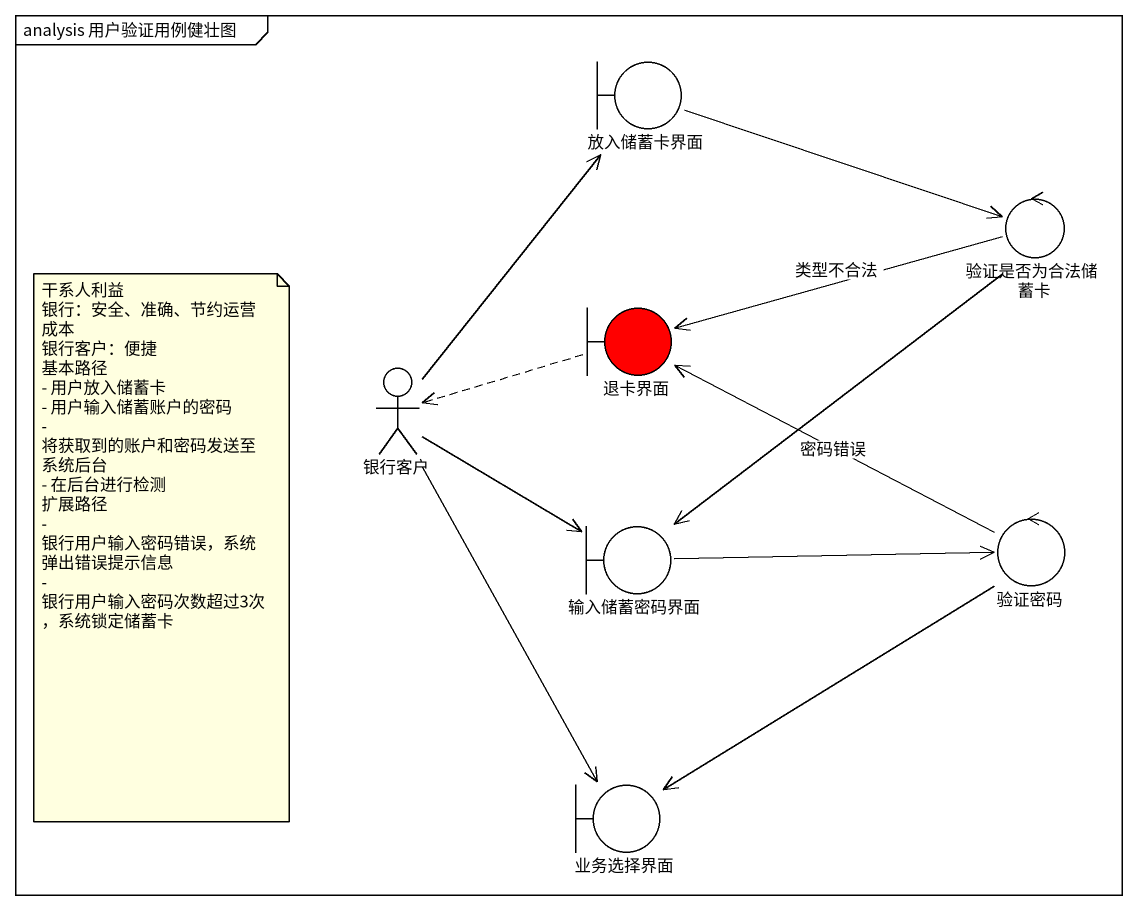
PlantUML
@startuml
mainframe analysis 用户验证用例健壮图
boundary 放入储蓄卡界面
control 验证是否为合法储蓄卡
actor 银行客户
boundary 退卡界面 #FF0000
boundary 输入储蓄密码界面
control 验证密码
boundary 业务选择界面
放入储蓄卡界面 -right-> 验证是否为合法储蓄卡
验证是否为合法储蓄卡 -left-> 退卡界面 : 类型不合法
验证是否为合法储蓄卡 --> 输入储蓄密码界面
银行客户 -up-> 放入储蓄卡界面
银行客户 --> 输入储蓄密码界面
银行客户 --> 业务选择界面
退卡界面 .left.> 银行客户
输入储蓄密码界面 -right-> 验证密码
验证密码 -left-> 退卡界面 : 密码错误
验证密码 --> 业务选择界面
note as N1
  干系人利益
  银行：安全、准确、节约运营成本
  银行客户：便捷
  基本路径
  - 用户放入储蓄卡
  - 用户输入储蓄账户的密码
  - 将获取到的账户和密码发送至系统后台
  - 在后台进行检测
  扩展路径
  - 银行用户输入密码错误，系统弹出错误提示信息
  - 银行用户输入密码次数超过3次，系统锁定储蓄卡
end note
@enduml
